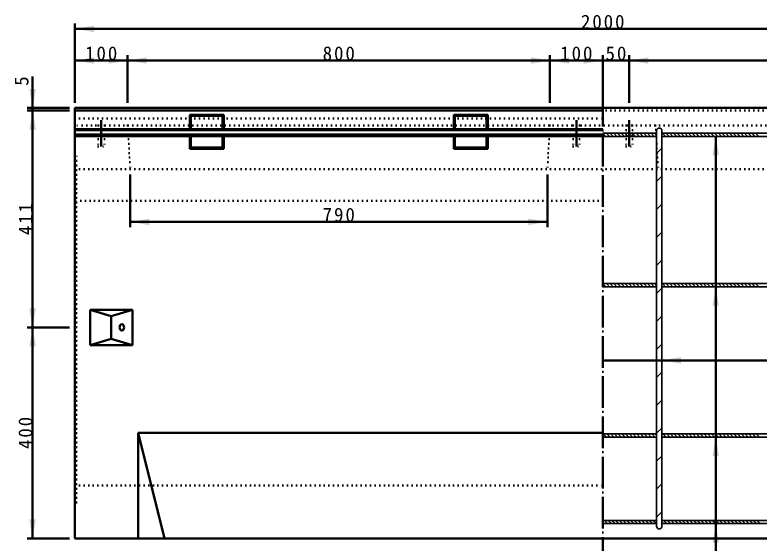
# Model space of a CAD drawing. Units: millimetres, scale not verified. Extents: x -2102 to 2102, y -1485 to 1485.
# Drawn here: x -280 to 1130, y -630 to 371 of the extents above; entities that cross this region are included whole.
import ezdxf
from ezdxf.enums import TextEntityAlignment as Align

# ---------------------------------------------------------------- set-up
doc = ezdxf.new("R2010")
doc.units = ezdxf.units.MM
doc.header["$LTSCALE"] = 5
doc.linetypes.add('DOTTED', pattern=[1.75, 0.25, -1.5])
doc.linetypes.add('LONG_DASHED_DOTTED', pattern=[15.25, 12, -1.5, 0.25, -1.5])
doc.layers.add('0-0_V-nasSTD', color=7, linetype='Continuous', lineweight=35)
doc.layers.add('0-1_0', color=7, linetype='Continuous', lineweight=50)
doc.styles.add('ＭＳ ゴシック', font='')
doc.styles.get('ＭＳ ゴシック').set_extended_font_data('MS Gothic')

msp = doc.modelspace()

# ---------------------------------------------------------------- linework, layer by layer
at = {"layer": '0-0_V-nasSTD', "linetype": 'LONG_DASHED_DOTTED', "lineweight": 50}
for p, q in [((833.5, 219.655), (833.5, -646.345)), ((-116.5, 171.655), (-116.5, 121.655)), ((783.5, 171.655), (783.5, 121.655)), ((883.5, 171.655), (883.5, 121.655))]:
    msp.add_line(p, q, dxfattribs=at)
at = {"layer": '0-0_V-nasSTD', "lineweight": 50}
for p, q in [((-166.5, 194.655), (-166.5, -621.345)), ((-166.5, 194.655), (1833.5, 194.655)), ((-166.5, 189.655), (833.5, 189.655)), ((51.2, 181.955), (115.8, 181.955)), ((51.2, 181.955), (53.5, 179.655)), ((51.2, 181.955), (51.2, 154.67)), ((53.5, 179.655), (113.5, 179.655)), ((53.5, 179.655), (53.5, 154.67)), ((113.5, 179.655), (115.8, 181.955)), ((113.5, 179.655), (113.5, 154.67)), ((115.8, 181.955), (115.8, 154.67)), ((551.2, 181.955), (615.8, 181.955)), ((551.2, 181.955), (553.5, 179.655)), ((551.2, 181.955), (551.2, 154.67)), ((553.5, 179.655), (613.5, 179.655)), ((553.5, 179.655), (553.5, 154.67)), ((613.5, 179.655), (615.8, 181.955)), ((613.5, 179.655), (613.5, 154.67)), ((615.8, 181.955), (615.8, 154.67)), ((-166.5, 154.67), (833.5, 154.67)), ((-166.5, 152.655), (833.5, 152.655)), ((-166.5, 144.655), (833.5, 144.655)), ((-166.5, 141.296), (833.5, 141.296)), ((51.2, 141.296), (51.2, 117.355)), ((53.5, 141.296), (53.5, 119.655)), ((113.5, 141.296), (113.5, 119.655)), ((115.8, 141.296), (115.8, 117.355)), ((551.2, 141.296), (551.2, 117.355)), ((553.5, 141.296), (553.5, 119.655)), ((613.5, 141.296), (613.5, 119.655)), ((615.8, 141.296), (615.8, 117.355)), ((1047.5, -694.345), (1047.5, 140.655)), ((51.2, 117.355), (53.5, 119.655)), ((51.2, 117.355), (115.8, 117.355)), ((53.5, 119.655), (113.5, 119.655)), ((113.5, 119.655), (115.8, 117.355)), ((551.2, 117.355), (553.5, 119.655)), ((551.2, 117.355), (615.8, 117.355)), ((553.5, 119.655), (613.5, 119.655)), ((613.5, 119.655), (615.8, 117.355)), ((-137.5, -187.845), (-137.5, -254.845)), ((-137.5, -187.845), (-57.5, -187.845)), ((-57.5, -187.845), (-57.5, -254.845)), ((-97.5, -199.845), (-97.5, -242.845)), ((-137.5, -254.845), (-57.5, -254.845)), ((1933.5, -283.845), (833.5, -283.845)), ((-46.5, -421.345), (-46.5, -621.345)), ((-46.5, -421.345), (833.5, -421.345)), ((-46.5, -421.345), (3.5, -621.345)), ((-166.5, -621.345), (1833.5, -621.345))]:
    msp.add_line(p, q, dxfattribs=at)
at = {"layer": '0-0_V-nasSTD', "linetype": 'DOTTED', "lineweight": 50}
for p, q in [((-166.5, 189.655), (1833.5, 189.655)), ((-166.5, 189.655), (572, 189.655)), ((-166.5, 174.655), (833.5, 174.655)), ((1833.5, 161.655), (-166.5, 161.655)), ((-122.5, 161.655), (-122.5, 121.655)), ((-110.5, 161.655), (-110.5, 121.655)), ((-66.5, 161.655), (-61.5, 78.655)), ((733.5, 161.655), (728.5, 78.655)), ((777.5, 161.655), (777.5, 121.655)), ((789.5, 161.655), (789.5, 121.655)), ((877.5, 161.655), (877.5, 121.655)), ((889.5, 161.655), (889.5, 121.655)), ((933.5, 161.655), (938.5, 78.655)), ((-122.5, 121.655), (-110.5, 121.655)), ((777.5, 121.655), (789.5, 121.655)), ((877.5, 121.655), (889.5, 121.655)), ((-166.5, 112.655), (-163.5, 110.655)), ((-163.5, -553.345), (-163.5, 110.655)), ((-166.5, 88.655), (-163.5, 90.655)), ((-166.5, 78.655), (1833.5, 78.655)), ((833.5, 18.655), (-166.5, 18.655)), ((-166.5, -521.345), (833.5, -521.345)), ((-166.5, -531.345), (-163.5, -533.345)), ((-166.5, -555.345), (-163.5, -553.345))]:
    msp.add_line(p, q, dxfattribs=at)
at = {"layer": '0-0_V-nasSTD'}
for p, q in [((833.5, 146.655), (935.5, 146.655)), ((833.5, 146.312), (839.158, 140.655)), ((840.229, 146.655), (846.229, 140.655)), ((847.3, 146.655), (853.3, 140.655)), ((854.371, 146.655), (860.371, 140.655)), ((861.442, 146.655), (867.442, 140.655)), ((868.513, 146.655), (874.513, 140.655)), ((875.584, 146.655), (881.584, 140.655)), ((882.655, 146.655), (888.655, 140.655)), ((889.726, 146.655), (895.726, 140.655)), ((896.797, 146.655), (902.797, 140.655)), ((903.868, 146.655), (909.868, 140.655)), ((910.939, 146.655), (916.939, 140.655)), ((918.01, 146.655), (924.01, 140.655)), ((925.081, 146.655), (931.081, 140.655)), ((932.152, 146.655), (935.5, 143.307)), ((935.5, 151.655), (935.5, -598.345)), ((945.5, 151.655), (945.5, -598.345)), ((945.5, 146.655), (1149.5, 146.655)), ((946.295, 146.655), (952.295, 140.655)), ((953.366, 146.655), (959.366, 140.655)), ((960.437, 146.655), (966.437, 140.655)), ((967.508, 146.655), (973.508, 140.655)), ((974.579, 146.655), (980.579, 140.655)), ((981.65, 146.655), (987.65, 140.655)), ((988.721, 146.655), (994.721, 140.655)), ((995.792, 146.655), (1001.792, 140.655)), ((1002.863, 146.655), (1008.863, 140.655)), ((1009.934, 146.655), (1015.934, 140.655)), ((1017.005, 146.655), (1023.005, 140.655)), ((1024.076, 146.655), (1030.076, 140.655)), ((1031.147, 146.655), (1037.147, 140.655)), ((1038.218, 146.655), (1044.218, 140.655)), ((1045.29, 146.655), (1051.29, 140.655)), ((1052.361, 146.655), (1058.361, 140.655)), ((1059.432, 146.655), (1065.432, 140.655)), ((1066.503, 146.655), (1072.503, 140.655)), ((1073.574, 146.655), (1079.574, 140.655)), ((1080.645, 146.655), (1086.645, 140.655)), ((1087.716, 146.655), (1093.716, 140.655)), ((1094.787, 146.655), (1100.787, 140.655)), ((1101.858, 146.655), (1107.858, 140.655)), ((1108.929, 146.655), (1114.929, 140.655)), ((1116, 146.655), (1122, 140.655)), ((1123.071, 146.655), (1129.071, 140.655)), ((935.5, 140.655), (833.5, 140.655)), ((945.5, 140.655), (1149.5, 140.655)), ((935.5, 108.168), (945.5, 118.168)), ((935.5, 55.135), (945.5, 65.135)), ((935.5, 2.102), (945.5, 12.102)), ((935.5, -50.931), (945.5, -40.931)), ((935.5, -103.964), (945.5, -93.964)), ((833.5, -138.345), (935.5, -138.345)), ((833.5, -138.688), (839.158, -144.345)), ((840.229, -138.345), (846.229, -144.345)), ((847.3, -138.345), (853.3, -144.345)), ((854.371, -138.345), (860.371, -144.345)), ((861.442, -138.345), (867.442, -144.345)), ((868.513, -138.345), (874.513, -144.345)), ((875.584, -138.345), (881.584, -144.345)), ((882.655, -138.345), (888.655, -144.345)), ((889.726, -138.345), (895.726, -144.345)), ((896.797, -138.345), (902.797, -144.345)), ((903.868, -138.345), (909.868, -144.345)), ((910.939, -138.345), (916.939, -144.345)), ((918.01, -138.345), (924.01, -144.345)), ((925.081, -138.345), (931.081, -144.345)), ((932.152, -138.345), (935.5, -141.693)), ((945.5, -138.345), (1149.5, -138.345)), ((946.295, -138.345), (952.295, -144.345)), ((953.366, -138.345), (959.366, -144.345)), ((960.437, -138.345), (966.437, -144.345)), ((967.508, -138.345), (973.508, -144.345)), ((974.579, -138.345), (980.579, -144.345)), ((981.65, -138.345), (987.65, -144.345)), ((988.721, -138.345), (994.721, -144.345)), ((995.792, -138.345), (1001.792, -144.345)), ((1002.863, -138.345), (1008.863, -144.345)), ((1009.934, -138.345), (1015.934, -144.345)), ((1017.005, -138.345), (1023.005, -144.345)), ((1024.076, -138.345), (1030.076, -144.345)), ((1031.147, -138.345), (1037.147, -144.345)), ((1038.218, -138.345), (1044.218, -144.345)), ((1045.29, -138.345), (1051.29, -144.345)), ((1052.361, -138.345), (1058.361, -144.345)), ((1059.432, -138.345), (1065.432, -144.345)), ((1066.503, -138.345), (1072.503, -144.345)), ((1073.574, -138.345), (1079.574, -144.345)), ((1080.645, -138.345), (1086.645, -144.345)), ((1087.716, -138.345), (1093.716, -144.345)), ((1094.787, -138.345), (1100.787, -144.345)), ((1101.858, -138.345), (1107.858, -144.345)), ((1108.929, -138.345), (1114.929, -144.345)), ((1116, -138.345), (1122, -144.345)), ((1123.071, -138.345), (1129.071, -144.345)), ((935.5, -144.345), (833.5, -144.345)), ((935.5, -156.997), (945.5, -146.997)), ((945.5, -144.345), (1149.5, -144.345)), ((935.5, -210.03), (945.5, -200.03)), ((935.5, -263.063), (945.5, -253.063)), ((935.5, -316.096), (945.5, -306.096)), ((935.5, -369.129), (945.5, -359.129)), ((935.5, -422.162), (945.5, -412.162)), ((833.5, -423.345), (935.5, -423.345)), ((935.5, -429.345), (833.5, -429.345)), ((834.31, -423.345), (840.31, -429.345)), ((841.381, -423.345), (847.381, -429.345)), ((848.452, -423.345), (854.452, -429.345)), ((855.523, -423.345), (861.523, -429.345)), ((862.594, -423.345), (868.594, -429.345)), ((869.665, -423.345), (875.665, -429.345)), ((876.736, -423.345), (882.736, -429.345)), ((883.807, -423.345), (889.807, -429.345)), ((890.878, -423.345), (896.878, -429.345)), ((897.949, -423.345), (903.949, -429.345)), ((905.02, -423.345), (911.02, -429.345)), ((912.092, -423.345), (918.092, -429.345)), ((919.163, -423.345), (925.163, -429.345)), ((926.234, -423.345), (932.234, -429.345)), ((933.305, -423.345), (935.5, -425.541)), ((945.5, -423.345), (1149.5, -423.345)), ((945.5, -428.47), (946.376, -429.345)), ((945.5, -429.345), (1149.5, -429.345)), ((947.447, -423.345), (953.447, -429.345)), ((954.518, -423.345), (960.518, -429.345)), ((961.589, -423.345), (967.589, -429.345)), ((968.66, -423.345), (974.66, -429.345)), ((975.731, -423.345), (981.731, -429.345)), ((982.802, -423.345), (988.802, -429.345)), ((989.873, -423.345), (995.873, -429.345)), ((996.944, -423.345), (1002.944, -429.345)), ((1004.015, -423.345), (1010.015, -429.345)), ((1011.086, -423.345), (1017.086, -429.345)), ((1018.158, -423.345), (1024.158, -429.345)), ((1025.229, -423.345), (1031.229, -429.345)), ((1032.3, -423.345), (1038.3, -429.345)), ((1039.371, -423.345), (1045.371, -429.345)), ((1046.442, -423.345), (1052.442, -429.345)), ((1053.513, -423.345), (1059.513, -429.345)), ((1060.584, -423.345), (1066.584, -429.345)), ((1067.655, -423.345), (1073.655, -429.345)), ((1074.726, -423.345), (1080.726, -429.345)), ((1081.797, -423.345), (1087.797, -429.345)), ((1088.868, -423.345), (1094.868, -429.345)), ((1095.939, -423.345), (1101.939, -429.345)), ((1103.01, -423.345), (1109.01, -429.345)), ((1110.081, -423.345), (1116.081, -429.345)), ((1117.152, -423.345), (1123.152, -429.345)), ((1124.224, -423.345), (1130.224, -429.345)), ((935.5, -475.195), (945.5, -465.195)), ((935.5, -528.228), (945.5, -518.228)), ((935.5, -581.261), (945.5, -571.261)), ((833.5, -587.345), (935.5, -587.345)), ((833.5, -591.236), (835.609, -593.345)), ((836.68, -587.345), (842.68, -593.345)), ((843.751, -587.345), (849.751, -593.345)), ((850.822, -587.345), (856.822, -593.345)), ((857.893, -587.345), (863.893, -593.345)), ((864.965, -587.345), (870.965, -593.345)), ((872.036, -587.345), (878.036, -593.345)), ((879.107, -587.345), (885.107, -593.345)), ((886.178, -587.345), (892.178, -593.345)), ((893.249, -587.345), (899.249, -593.345)), ((900.32, -587.345), (906.32, -593.345)), ((907.391, -587.345), (913.391, -593.345)), ((914.462, -587.345), (920.462, -593.345)), ((921.533, -587.345), (927.533, -593.345)), ((928.604, -587.345), (934.604, -593.345)), ((934.67, -587.345), (935.5, -588.175)), ((935.5, -588.175), (934.67, -587.345)), ((945.5, -587.345), (1149.5, -587.345)), ((945.5, -591.104), (947.741, -593.345)), ((948.812, -587.345), (954.812, -593.345)), ((955.883, -587.345), (961.883, -593.345)), ((962.954, -587.345), (968.954, -593.345)), ((970.025, -587.345), (976.025, -593.345)), ((977.097, -587.345), (983.097, -593.345)), ((984.168, -587.345), (990.168, -593.345)), ((991.239, -587.345), (997.239, -593.345)), ((998.31, -587.345), (1004.31, -593.345)), ((1005.381, -587.345), (1011.381, -593.345)), ((1012.452, -587.345), (1018.452, -593.345)), ((1019.523, -587.345), (1025.523, -593.345)), ((1026.594, -587.345), (1032.594, -593.345)), ((1033.665, -587.345), (1039.665, -593.345)), ((1040.736, -587.345), (1046.736, -593.345)), ((1047.807, -587.345), (1053.807, -593.345)), ((1054.878, -587.345), (1060.878, -593.345)), ((1061.949, -587.345), (1067.949, -593.345)), ((1069.02, -587.345), (1075.02, -593.345)), ((1076.092, -587.345), (1082.092, -593.345)), ((1083.163, -587.345), (1089.163, -593.345)), ((1090.234, -587.345), (1096.234, -593.345)), ((1097.305, -587.345), (1103.305, -593.345)), ((1104.376, -587.345), (1110.376, -593.345)), ((1111.447, -587.345), (1117.447, -593.345)), ((1118.518, -587.345), (1124.518, -593.345)), ((1125.589, -587.345), (1131.589, -593.345)), ((935.5, -593.345), (833.5, -593.345)), ((945.5, -593.345), (1149.5, -593.345))]:
    msp.add_line(p, q, dxfattribs=at)
at = {"layer": '0-0_V-nasSTD', "lineweight": 50}
for points in [[(-137.5, -187.845), (-97.5, -199.845), (-57.5, -187.845)], [(-137.5, -254.845), (-97.5, -242.845), (-57.5, -254.845)]]:
    msp.add_lwpolyline(points, dxfattribs=at)
at = {"layer": '0-0_V-nasSTD'}
for centre, start, end in [((940.5, 151.655), 0, 180), ((940.5, -598.345), 180, 0)]:
    msp.add_arc(centre, 5, start, end, dxfattribs=at)
at = {"layer": '0-0_V-nasSTD', "lineweight": 50}
msp.add_ellipse((-77.5, -221.345), major_axis=(0, 6), ratio=0.707107, dxfattribs=at)
at = {"layer": '0-0_V-nasSTD'}
for points in [[(-166.5, 344.655), (-130.5, 338.655), (-130.5, 350.655)], [(-166.5, 284.655), (-130.5, 278.655), (-130.5, 290.655)], [(-102.5, 278.655), (-102.5, 290.655), (-66.5, 284.655)], [(-66.5, 284.655), (-30.5, 278.655), (-30.5, 290.655)], [(697.5, 278.655), (697.5, 290.655), (733.5, 284.655)], [(733.5, 284.655), (769.5, 278.655), (769.5, 290.655)], [(797.5, 278.655), (797.5, 290.655), (833.5, 284.655)], [(883.5, 284.655), (919.5, 278.655), (919.5, 290.655)], [(-252.5, 230.655), (-246.5, 194.655), (-240.5, 230.655)], [(-252.5, 153.655), (-246.5, 189.655), (-240.5, 153.655)], [(1041.5, 104.655), (1047.5, 140.655), (1053.5, 104.655)], [(-61.5, -21.345), (-25.5, -27.345), (-25.5, -15.345)], [(692.5, -27.345), (692.5, -15.345), (728.5, -21.345)], [(1041.5, -180.345), (1047.5, -144.345), (1053.5, -180.345)], [(-252.5, -185.345), (-246.5, -221.345), (-240.5, -185.345)], [(-252.5, -257.345), (-246.5, -221.345), (-240.5, -257.345)], [(945.5, -283.845), (981.5, -289.845), (981.5, -277.845)], [(1041.5, -465.345), (1047.5, -429.345), (1053.5, -465.345)], [(-252.5, -585.345), (-246.5, -621.345), (-240.5, -585.345)], [(1041.5, -629.345), (1047.5, -593.345), (1053.5, -629.345)]]:
    msp.add_solid(points, dxfattribs=at)
at = {"layer": '0-1_0'}
for p, q in [((-166.5, 204.655), (-166.5, 354.655)), ((-166.5, 344.655), (1833.5, 344.655)), ((-166.5, 284.655), (-66.5, 284.655)), ((-66.5, 204.655), (-66.5, 294.655)), ((-66.5, 284.655), (733.5, 284.655)), ((733.5, 204.655), (733.5, 294.655)), ((733.5, 284.655), (833.5, 284.655)), ((833.5, 204.655), (833.5, 294.655)), ((833.5, 284.655), (883.5, 284.655)), ((883.5, 204.655), (883.5, 294.655)), ((883.5, 284.655), (1783.5, 284.655)), ((-246.5, 254.655), (-246.5, 194.655)), ((-176.5, 194.655), (-256.5, 194.655)), ((-176.5, 189.655), (-256.5, 189.655)), ((-246.5, 189.655), (-246.5, 194.655)), ((-61.5, 68.655), (-61.5, -31.345)), ((728.5, 68.655), (728.5, -31.345)), ((-61.5, -21.345), (728.5, -21.345)), ((-176.5, -221.345), (-256.5, -221.345)), ((-176.5, -621.345), (-256.5, -621.345))]:
    msp.add_line(p, q, dxfattribs=at)
msp.add_lwpolyline([(-246.5, -621.345), (-246.5, -221.345), (-246.5, 189.655)], dxfattribs=at)

# ---------------------------------------------------------------- texts
at = {"layer": '0-0_V-nasSTD', "style": 'ＭＳ ゴシック'}
msp.add_text('5', height=26.39, rotation=90, dxfattribs=at).set_placement((-246.5, 236.655), align=Align.BOTTOM_LEFT)
at = {"layer": '0-0_V-nasSTD', "char_height": 26.39, "attachment_point": 7, "style": 'ＭＳ ゴシック'}
for s, insert in [('\\T1.2;2000', (792.1, 344.655)), ('\\T1.2;100', (-147.1, 284.655)), ('\\T1.2;800', (302.9, 284.655)), ('\\T1.2;100', (752.9, 284.655)), ('\\T1.2;50', (838.7, 284.655)), ('\\T1.2;790', (302.9, -21.345))]:
    msp.add_mtext(s, dxfattribs=dict(at, insert=insert))
at = {"layer": '0-0_V-nasSTD', "char_height": 26.39, "attachment_point": 7, "rotation": 90, "style": 'ＭＳ ゴシック'}
for s, insert in [('\\T1.2;411', (-246.5, -46.445)), ('\\T1.2;400', (-246.5, -451.945))]:
    msp.add_mtext(s, dxfattribs=dict(at, insert=insert))

doc.saveas('drawing.dxf')
